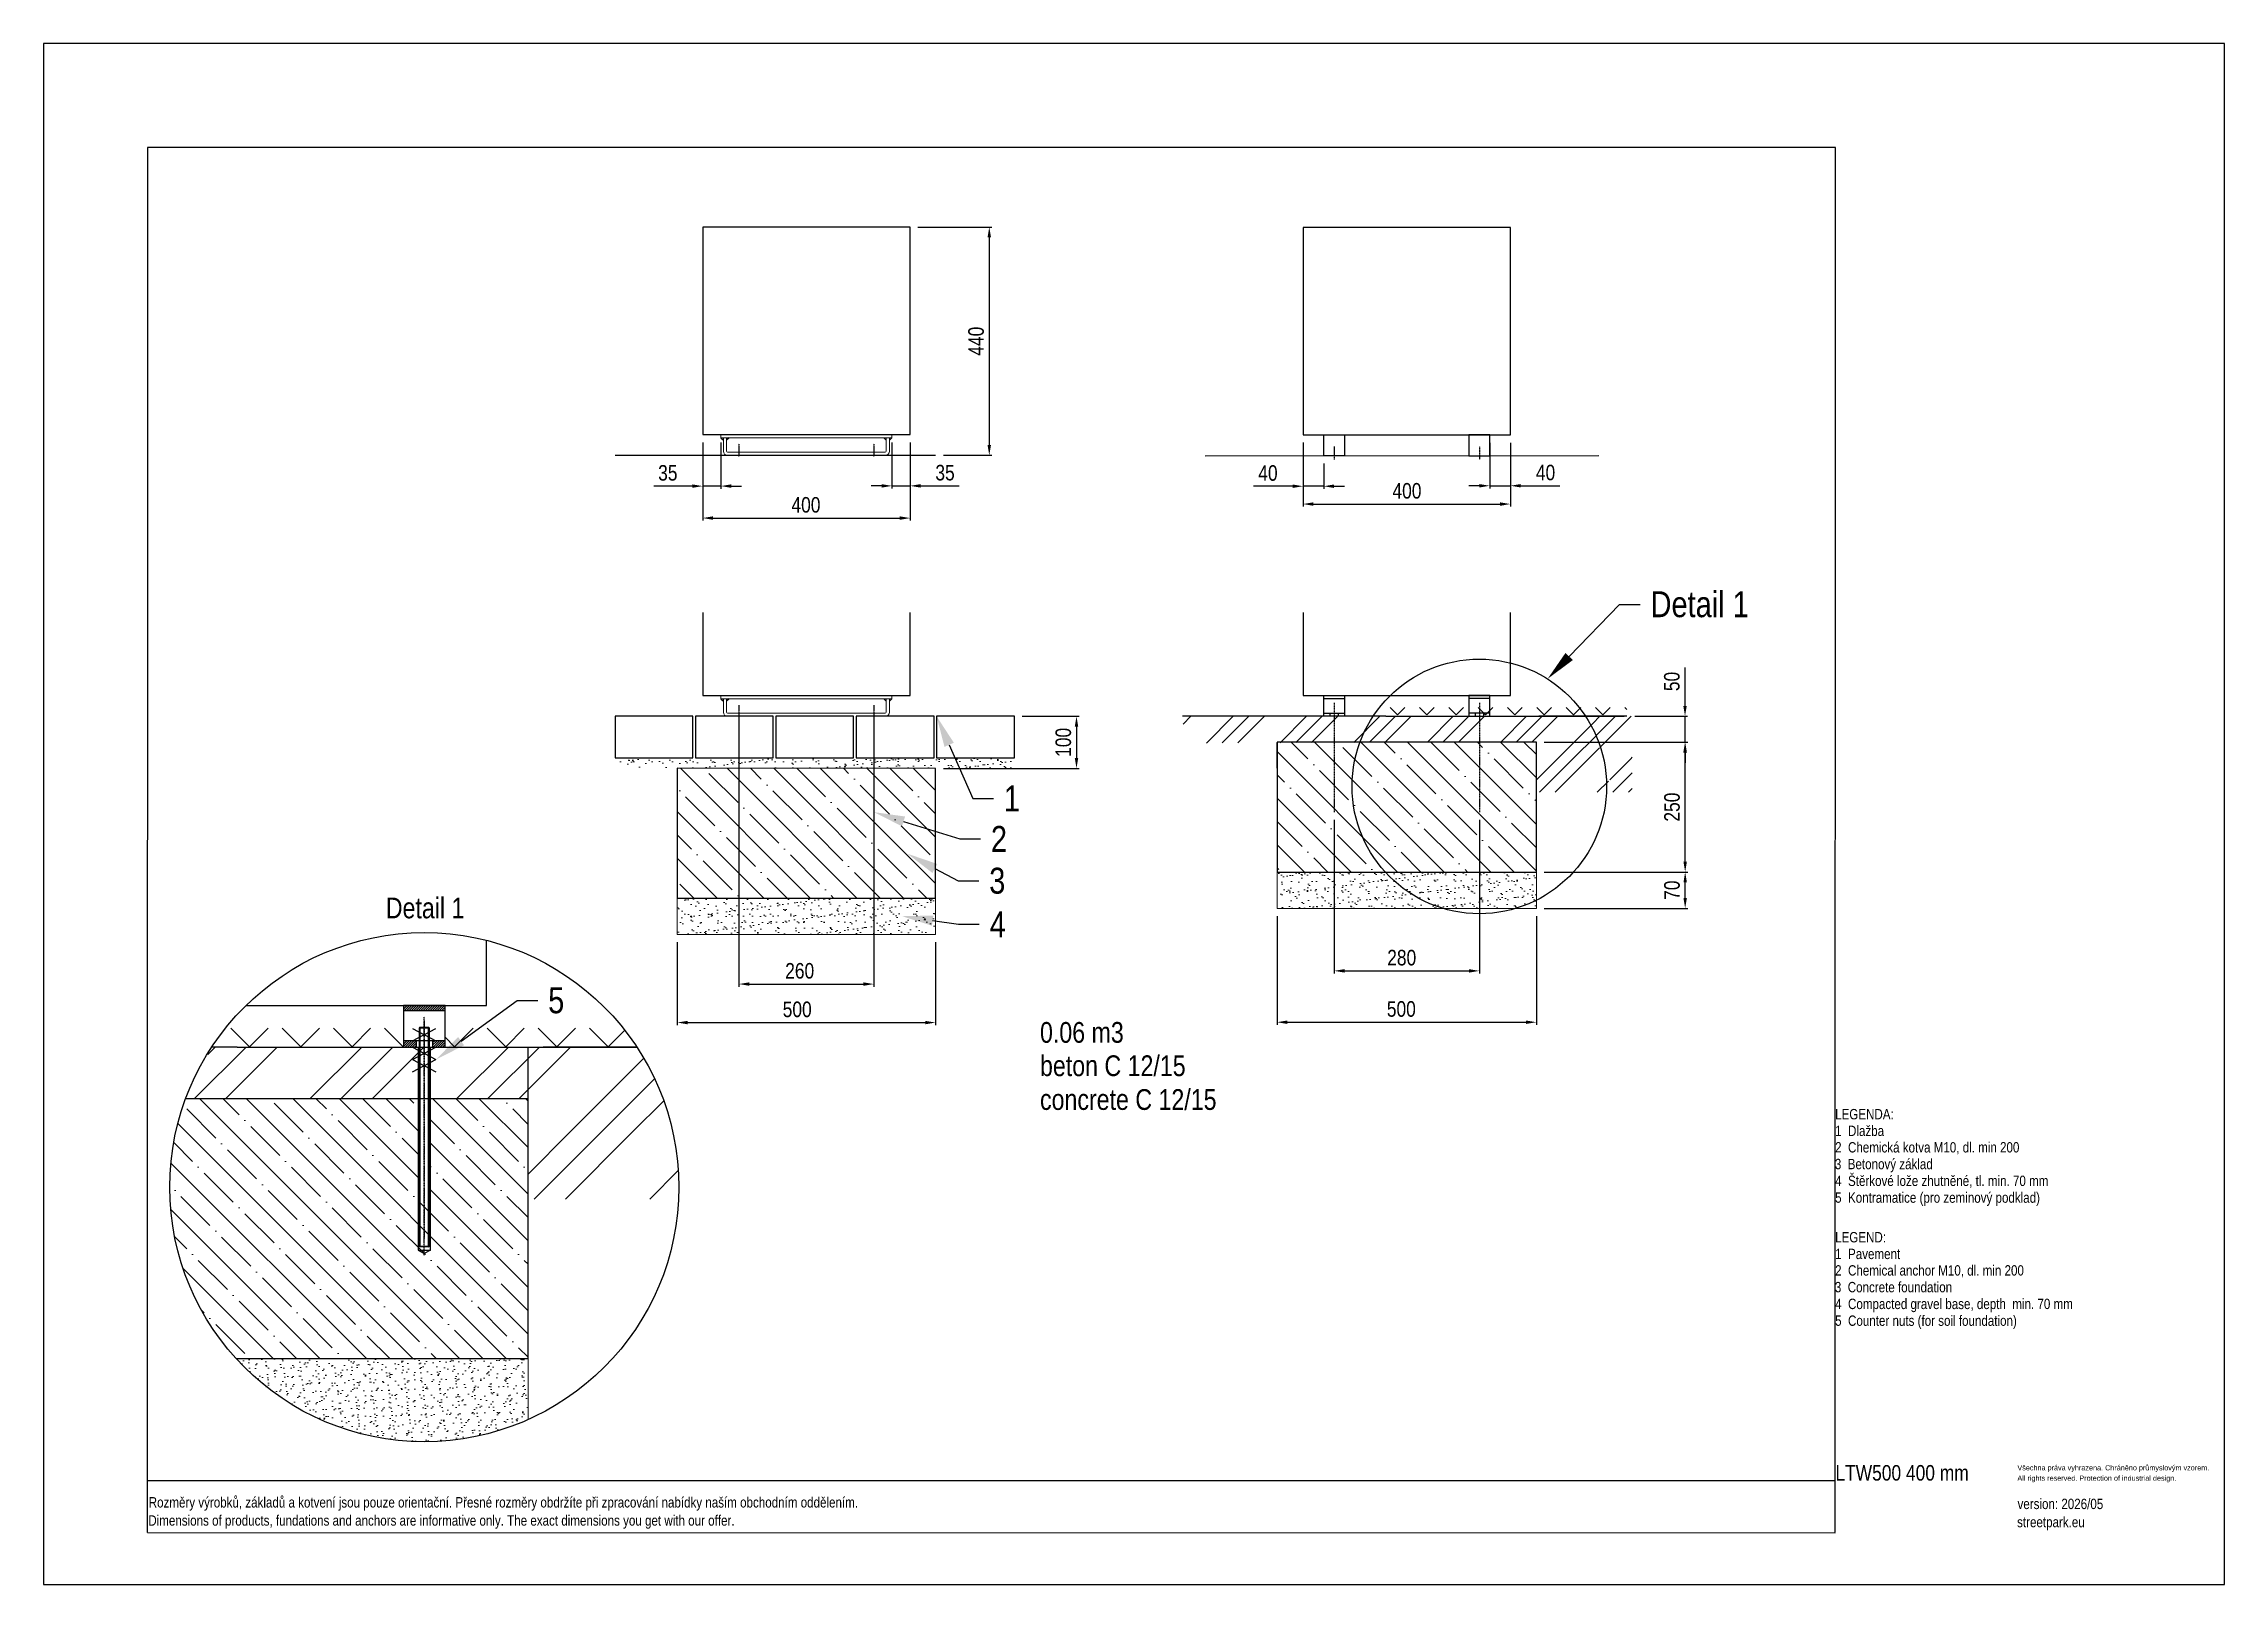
# Model space of a CAD drawing. Header units: millimetres. Extents: x 2594 to 11004, y 3085 to 9025.
import ezdxf
from ezdxf import colors
from ezdxf.entities.mleader import LeaderData, LeaderLine
from ezdxf.lldxf.tags import DXFTag
from ezdxf.math import Vec2, Vec3

# ---------------------------------------------------------------- set-up
doc = ezdxf.new("R2010")
doc.units = ezdxf.units.MM
doc.header["$LTSCALE"] = 0.1
doc.linetypes.add('DashDot', pattern=[15, 9, -3, 0, -3])
doc.layers.add('Nekreslit', color=6, linetype='Continuous', plot=False)
doc.layers.add('SRAFY', color=251, linetype='Continuous', lineweight=13)
doc.styles.add('SEACAD_Arial', font='arial.ttf', dxfattribs={"width": 0.8})
tags = doc.linetypes.add('HIDDEN2', pattern=[4.7625, 3.175, -1.5875]).pattern_tags.tags
tags[6:7] = [DXFTag(74, 4), DXFTag(75, 0), DXFTag(340, '0'), DXFTag(46, 0.0), DXFTag(50, 0.0), DXFTag(44, 0.0), DXFTag(45, 0.0)]
tags[4:5] = [DXFTag(74, 4), DXFTag(75, 0), DXFTag(340, '0'), DXFTag(46, 0.0), DXFTag(50, 0.0), DXFTag(44, 0.0), DXFTag(45, 0.0)]
doc.dimstyles.new('ISO-25', dxfattribs={"dimtxt": 1.6, "dimasz": 2, "dimexe": 0.5, "dimexo": 1.5, "dimtad": 1, "dimdec": 0, "dimtxsty": 'SEACAD_Arial', "dimcen": 2, "dimadec": 0, "dimazin": 0, "dimtfac": 1, "dimtdec": 0, "dimtmove": 0, "dimatfit": 3, "dimfxl": 1, "dimarcsym": 0})

# ---------------------------------------------------------------- blocks, each defined once
blk = doc.blocks.new('*D134')
at = {"color": 0, "lineweight": -2, "transparency": 16777216}
for p, q in [((5038.1, 5561), (5038.1, 5241.2)), ((6034.2, 5561.2), (6034.2, 5241.2)), ((5078.1, 5251.2), (5994.2, 5251.2))]:
    blk.add_line(p, q, dxfattribs=at)
at = {"color": 0, "transparency": 16777216}
for points in [[(5078.1, 5257.8), (5078.1, 5244.5), (5038.1, 5251.2)], [(5994.2, 5257.8), (5994.2, 5244.5), (6034.2, 5251.2)]]:
    blk.add_solid(points, dxfattribs=at)
at = {"layer": 'Defpoints', "color": 0, "transparency": 16777216}
for p in [(5038.1, 5591), (6034.2, 5591.2), (6034.2, 5251.2)]:
    blk.add_point(p, dxfattribs=at)
at = {"color": 0, "transparency": 16777216, "insert": (5500.6, 5301.8), "char_height": 60, "attachment_point": 5, "style": 'SEACAD_Arial'}
blk.add_mtext('500', dxfattribs=at)
blk = doc.blocks.new('*D135')
at = {"color": 0, "lineweight": -2, "transparency": 16777216}
for p, q in [((7351.3, 5661.6), (7351.3, 5242.5)), ((8351.3, 5661.6), (8351.3, 5242.5)), ((7391.3, 5252.5), (8311.3, 5252.5))]:
    blk.add_line(p, q, dxfattribs=at)
at = {"color": 0, "transparency": 16777216}
for points in [[(7391.3, 5259.2), (7391.3, 5245.9), (7351.3, 5252.5)], [(8311.3, 5259.2), (8311.3, 5245.9), (8351.3, 5252.5)]]:
    blk.add_solid(points, dxfattribs=at)
at = {"layer": 'Defpoints', "color": 0, "transparency": 16777216}
for p in [(7351.3, 5691.6), (8351.3, 5691.6), (8351.3, 5252.5)]:
    blk.add_point(p, dxfattribs=at)
at = {"color": 0, "transparency": 16777216, "insert": (7830.3, 5303.2), "char_height": 60, "attachment_point": 5, "style": 'SEACAD_Arial'}
blk.add_mtext('500', dxfattribs=at)
blk = doc.blocks.new('*D131')
at = {"color": 0, "lineweight": -2, "transparency": 16777216}
for p, q in [((5276.1, 6444.8), (5276.1, 5389.6)), ((5796.1, 6444.8), (5796.1, 5389.6)), ((5316.1, 5399.6), (5756.1, 5399.6))]:
    blk.add_line(p, q, dxfattribs=at)
at = {"color": 0, "transparency": 16777216}
for points in [[(5316.1, 5406.3), (5316.1, 5393), (5276.1, 5399.6)], [(5756.1, 5406.3), (5756.1, 5393), (5796.1, 5399.6)]]:
    blk.add_solid(points, dxfattribs=at)
at = {"layer": 'Defpoints', "color": 0, "transparency": 16777216}
for p in [(5276.1, 6474.8), (5796.1, 6474.8), (5796.1, 5399.6)]:
    blk.add_point(p, dxfattribs=at)
at = {"color": 0, "transparency": 16777216, "insert": (5510.2, 5450.3), "char_height": 60, "attachment_point": 5, "style": 'SEACAD_Arial'}
blk.add_mtext('260', dxfattribs=at)
blk = doc.blocks.new('*D132')
at = {"color": 0, "lineweight": -2, "transparency": 16777216}
for p, q in [((5136.1, 7488.1), (5136.1, 7186.2)), ((5936.1, 7488.1), (5936.1, 7186.2)), ((5176.1, 7196.2), (5896.1, 7196.2))]:
    blk.add_line(p, q, dxfattribs=at)
at = {"color": 0, "transparency": 16777216}
for points in [[(5176.1, 7202.9), (5176.1, 7189.5), (5136.1, 7196.2)], [(5896.1, 7202.9), (5896.1, 7189.5), (5936.1, 7196.2)]]:
    blk.add_solid(points, dxfattribs=at)
at = {"layer": 'Defpoints', "color": 0, "transparency": 16777216}
for p in [(5136.1, 7518.1), (5936.1, 7518.1), (5936.1, 7196.2)]:
    blk.add_point(p, dxfattribs=at)
at = {"color": 0, "transparency": 16777216, "insert": (5534.3, 7246.8), "char_height": 60, "attachment_point": 5, "style": 'SEACAD_Arial'}
blk.add_mtext('400', dxfattribs=at)
blk = doc.blocks.new('*D133')
at = {"color": 0, "lineweight": -2, "transparency": 16777216}
for p, q in [((7451.2, 7488.1), (7451.2, 7240.2)), ((8251.2, 7486.7), (8251.2, 7240.2)), ((7491.2, 7250.2), (8211.2, 7250.2))]:
    blk.add_line(p, q, dxfattribs=at)
at = {"color": 0, "transparency": 16777216}
for points in [[(7491.2, 7256.9), (7491.2, 7243.5), (7451.2, 7250.2)], [(8211.2, 7256.9), (8211.2, 7243.5), (8251.2, 7250.2)]]:
    blk.add_solid(points, dxfattribs=at)
at = {"layer": 'Defpoints', "color": 0, "transparency": 16777216}
for p in [(7451.2, 7518.1), (8251.2, 7516.7), (8251.2, 7250.2)]:
    blk.add_point(p, dxfattribs=at)
at = {"color": 0, "transparency": 16777216, "insert": (7852, 7300.8), "char_height": 60, "attachment_point": 5, "style": 'SEACAD_Arial'}
blk.add_mtext('400', dxfattribs=at)
blk = doc.blocks.new('*D136')
at = {"color": 0, "lineweight": -2, "transparency": 16777216}
for p, q in [((5966.1, 8318.1), (6251.3, 8318.1)), ((6241.3, 8278.1), (6241.3, 7478.1)), ((6064.5, 7438.1), (6251.3, 7438.1))]:
    blk.add_line(p, q, dxfattribs=at)
at = {"color": 0, "transparency": 16777216}
for points in [[(6234.6, 8278.1), (6247.9, 8278.1), (6241.3, 8318.1)], [(6234.6, 7478.1), (6247.9, 7478.1), (6241.3, 7438.1)]]:
    blk.add_solid(points, dxfattribs=at)
at = {"layer": 'Defpoints', "color": 0, "transparency": 16777216}
for p in [(5936.1, 8318.1), (6034.5, 7438.1), (6241.3, 7438.1)]:
    blk.add_point(p, dxfattribs=at)
at = {"color": 0, "transparency": 16777216, "insert": (6190.6, 7878.1), "char_height": 60, "attachment_point": 5, "rotation": 90, "style": 'SEACAD_Arial'}
blk.add_mtext('440', dxfattribs=at)
blk = doc.blocks.new('*D137')
at = {"color": 0, "lineweight": -2, "transparency": 16777216}
for p, q in [((8381.3, 5831.6), (8935, 5831.6)), ((8925, 5731.6), (8925, 5791.6)), ((8381.3, 5691.6), (8935, 5691.6))]:
    blk.add_line(p, q, dxfattribs=at)
at = {"color": 0, "transparency": 16777216}
for points in [[(8918.4, 5791.6), (8931.7, 5791.6), (8925, 5831.6)], [(8918.4, 5731.6), (8931.7, 5731.6), (8925, 5691.6)]]:
    blk.add_solid(points, dxfattribs=at)
at = {"layer": 'Defpoints', "color": 0, "transparency": 16777216}
for p in [(8351.3, 5831.6), (8925, 5831.6), (8351.3, 5691.6)]:
    blk.add_point(p, dxfattribs=at)
at = {"color": 0, "transparency": 16777216, "insert": (8874.4, 5761.6), "char_height": 60, "attachment_point": 5, "rotation": 90, "style": 'SEACAD_Arial'}
blk.add_mtext('70', dxfattribs=at)
blk = doc.blocks.new('*D138')
at = {"color": 0, "lineweight": -2, "transparency": 16777216}
for p, q in [((8381.2, 6332.2), (8935, 6332.2)), ((8925, 5871.6), (8925, 6292.2)), ((8381.3, 5831.6), (8935, 5831.6))]:
    blk.add_line(p, q, dxfattribs=at)
at = {"color": 0, "transparency": 16777216}
for points in [[(8918.4, 6292.2), (8931.7, 6292.2), (8925, 6332.2)], [(8918.4, 5871.6), (8931.7, 5871.6), (8925, 5831.6)]]:
    blk.add_solid(points, dxfattribs=at)
at = {"layer": 'Defpoints', "color": 0, "transparency": 16777216}
for p in [(8351.2, 6332.2), (8925, 6332.2), (8351.3, 5831.6)]:
    blk.add_point(p, dxfattribs=at)
at = {"color": 0, "transparency": 16777216, "insert": (8874.4, 6081.9), "char_height": 60, "attachment_point": 5, "rotation": 90, "style": 'SEACAD_Arial'}
blk.add_mtext('250', dxfattribs=at)
blk = doc.blocks.new('*D139')
at = {"color": 0, "lineweight": -2, "transparency": 16777216}
for p, q in [((6368.2, 6431.9), (6587.6, 6431.9)), ((6577.6, 6391.9), (6577.6, 6271.2)), ((6064.2, 6231.2), (6587.6, 6231.2))]:
    blk.add_line(p, q, dxfattribs=at)
at = {"color": 0, "transparency": 16777216}
for points in [[(6571, 6391.9), (6584.3, 6391.9), (6577.6, 6431.9)], [(6571, 6271.2), (6584.3, 6271.2), (6577.6, 6231.2)]]:
    blk.add_solid(points, dxfattribs=at)
at = {"layer": 'Defpoints', "color": 0, "transparency": 16777216}
for p in [(6338.2, 6431.9), (6034.2, 6231.2), (6577.6, 6231.2)]:
    blk.add_point(p, dxfattribs=at)
at = {"color": 0, "transparency": 16777216, "insert": (6527, 6331.5), "char_height": 60, "attachment_point": 5, "rotation": 90, "style": 'SEACAD_Arial'}
blk.add_mtext('100', dxfattribs=at)
blk = doc.blocks.new('*D140')
at = {"color": 0, "lineweight": -2, "transparency": 16777216}
for p, q in [((8924.4, 6471.9), (8924.4, 6620.5)), ((8730.2, 6431.9), (8934.4, 6431.9)), ((8924.4, 6332.2), (8924.4, 6431.9)), ((8381.2, 6332.2), (8934.4, 6332.2)), ((8924.4, 6292.2), (8924.4, 6252.2))]:
    blk.add_line(p, q, dxfattribs=at)
at = {"color": 0, "transparency": 16777216}
for points in [[(8917.8, 6471.9), (8931.1, 6471.9), (8924.4, 6431.9)], [(8917.8, 6292.2), (8931.1, 6292.2), (8924.4, 6332.2)]]:
    blk.add_solid(points, dxfattribs=at)
at = {"layer": 'Defpoints', "color": 0, "transparency": 16777216}
for p in [(8700.2, 6431.9), (8924.4, 6431.9), (8351.2, 6332.2)]:
    blk.add_point(p, dxfattribs=at)
at = {"color": 0, "transparency": 16777216, "insert": (8873.8, 6566.2), "char_height": 60, "attachment_point": 5, "rotation": 90, "style": 'SEACAD_Arial'}
blk.add_mtext('50', dxfattribs=at)
blk = doc.blocks.new('*D141')
at = {"color": 0, "lineweight": -2, "transparency": 16777216}
for p, q in [((5866.1, 7488.1), (5866.1, 7310.3)), ((5936.1, 7488.1), (5936.1, 7310.3)), ((5826.1, 7320.3), (5786.1, 7320.3)), ((5866.1, 7320.3), (5936.1, 7320.3)), ((5976.1, 7320.3), (6125.2, 7320.3))]:
    blk.add_line(p, q, dxfattribs=at)
at = {"color": 0, "transparency": 16777216}
for points in [[(5826.1, 7326.9), (5826.1, 7313.6), (5866.1, 7320.3)], [(5976.1, 7326.9), (5976.1, 7313.6), (5936.1, 7320.3)]]:
    blk.add_solid(points, dxfattribs=at)
at = {"layer": 'Defpoints', "color": 0, "transparency": 16777216}
for p in [(5866.1, 7518.1), (5936.1, 7518.1), (5936.1, 7320.3)]:
    blk.add_point(p, dxfattribs=at)
at = {"color": 0, "transparency": 16777216, "insert": (6070.7, 7370.9), "char_height": 60, "attachment_point": 5, "style": 'SEACAD_Arial'}
blk.add_mtext('35', dxfattribs=at)
blk = doc.blocks.new('*D142')
at = {"color": 0, "lineweight": -2, "transparency": 16777216}
for p, q in [((5136.1, 7488.1), (5136.1, 7309.4)), ((5206.1, 7488.1), (5206.1, 7309.4)), ((5096.1, 7319.4), (4947.1, 7319.4)), ((5206.1, 7319.4), (5136.1, 7319.4)), ((5246.1, 7319.4), (5286.1, 7319.4))]:
    blk.add_line(p, q, dxfattribs=at)
at = {"color": 0, "transparency": 16777216}
for points in [[(5096.1, 7326.1), (5096.1, 7312.8), (5136.1, 7319.4)], [(5246.1, 7326.1), (5246.1, 7312.8), (5206.1, 7319.4)]]:
    blk.add_solid(points, dxfattribs=at)
at = {"layer": 'Defpoints', "color": 0, "transparency": 16777216}
for p in [(5136.1, 7518.1), (5206.1, 7518.1), (5136.1, 7319.4)]:
    blk.add_point(p, dxfattribs=at)
at = {"color": 0, "transparency": 16777216, "insert": (5001.6, 7370.1), "char_height": 60, "attachment_point": 5, "style": 'SEACAD_Arial'}
blk.add_mtext('35', dxfattribs=at)
blk = doc.blocks.new('*D143')
at = {"color": 0, "lineweight": -2, "transparency": 16777216}
for p, q in [((7451.2, 7486.7), (7451.2, 7308.9)), ((7531.2, 7406.7), (7531.2, 7308.9)), ((7411.2, 7318.9), (7260.7, 7318.9)), ((7531.2, 7318.9), (7451.2, 7318.9)), ((7571.2, 7318.9), (7611.2, 7318.9))]:
    blk.add_line(p, q, dxfattribs=at)
at = {"color": 0, "transparency": 16777216}
for points in [[(7411.2, 7325.6), (7411.2, 7312.3), (7451.2, 7318.9)], [(7571.2, 7325.6), (7571.2, 7312.3), (7531.2, 7318.9)]]:
    blk.add_solid(points, dxfattribs=at)
at = {"layer": 'Defpoints', "color": 0, "transparency": 16777216}
for p in [(7451.2, 7516.7), (7531.2, 7436.7), (7451.2, 7318.9)]:
    blk.add_point(p, dxfattribs=at)
at = {"color": 0, "transparency": 16777216, "insert": (7316, 7369.6), "char_height": 60, "attachment_point": 5, "style": 'SEACAD_Arial'}
blk.add_mtext('40', dxfattribs=at)
blk = doc.blocks.new('*D144')
at = {"color": 0, "lineweight": -2, "transparency": 16777216}
for p, q in [((8171.2, 7486.7), (8171.2, 7310.7)), ((8251.2, 7486.7), (8251.2, 7310.7)), ((8131.2, 7320.7), (8091.2, 7320.7)), ((8171.2, 7320.7), (8251.2, 7320.7)), ((8291.2, 7320.7), (8441.8, 7320.7))]:
    blk.add_line(p, q, dxfattribs=at)
at = {"color": 0, "transparency": 16777216}
for points in [[(8131.2, 7327.4), (8131.2, 7314.1), (8171.2, 7320.7)], [(8291.2, 7327.4), (8291.2, 7314.1), (8251.2, 7320.7)]]:
    blk.add_solid(points, dxfattribs=at)
at = {"layer": 'Defpoints', "color": 0, "transparency": 16777216}
for p in [(8171.2, 7516.7), (8251.2, 7516.7), (8251.2, 7320.7)]:
    blk.add_point(p, dxfattribs=at)
at = {"color": 0, "transparency": 16777216, "insert": (8386.5, 7371.4), "char_height": 60, "attachment_point": 5, "style": 'SEACAD_Arial'}
blk.add_mtext('40', dxfattribs=at)
blk = doc.blocks.new('*D145')
at = {"color": 0, "lineweight": -2, "transparency": 16777216}
for p, q in [((7571.2, 6032.6), (7571.2, 5440.5)), ((8131.2, 6032.6), (8131.2, 5440.5)), ((7611.2, 5450.5), (8091.2, 5450.5))]:
    blk.add_line(p, q, dxfattribs=at)
at = {"color": 0, "transparency": 16777216}
for points in [[(7611.2, 5457.1), (7611.2, 5443.8), (7571.2, 5450.5)], [(8091.2, 5457.1), (8091.2, 5443.8), (8131.2, 5450.5)]]:
    blk.add_solid(points, dxfattribs=at)
at = {"layer": 'Defpoints', "color": 0, "transparency": 16777216}
for p in [(7571.2, 6062.6), (8131.2, 6062.6), (8131.2, 5450.5)]:
    blk.add_point(p, dxfattribs=at)
at = {"color": 0, "transparency": 16777216, "insert": (7831.9, 5501.1), "char_height": 60, "attachment_point": 5, "style": 'SEACAD_Arial'}
blk.add_mtext('280', dxfattribs=at)

msp = doc.modelspace()

# ---------------------------------------------------------------- hatches: boundary and pattern name
at = {"layer": 'SRAFY'}
h = msp.add_hatch(dxfattribs=at)
h.set_pattern_fill('TERACO', color=256, scale=40)
h.set_pattern_definition([(45, (-3158.92, -4197.46), (-56.56854, 56.56854), [40, -40]), (135, (-3045.784, -4197.46), (-56.56854, -56.56854), [40, -40])])
h.paths.add_polyline_path([(7771.2, 6431.9), (7771.2, 6477.9), (8700.3, 6477.9), (8700.3, 6431.9)])
h = msp.add_hatch(dxfattribs=at)
h.set_pattern_fill('GOST_GROUND', color=256, scale=20)
h.set_pattern_definition([(45, (-1750.5, -7591.8), (282.8427, -2e-14), [400]), (45, (-1690.5, -7591.8), (282.8427, -2e-14), [400]), (45, (-1630.5, -7591.8), (282.8427, -2e-14), [400])])
edge = h.paths.add_edge_path()
edge.add_line((8561, 6431.9), (8151.2, 6431.9))
edge.add_line((8151.2, 6431.9), (8151.2, 6332.2))
edge.add_line((8151.2, 6332.2), (8351.2, 6332.2))
edge.add_line((8351.2, 6332.2), (8351.2, 6138.9))
edge.add_line((8351.2, 6138.9), (8641.5, 6138.9))
edge.add_arc((8151.2, 6161.7), 490.8, 357.33199, 360)
edge.add_arc((8151.2, 6161.7), 490.8, 360, 393.39451)
h.paths.add_polyline_path([(8151.2, 6431.9), (6988.9, 6431.9), (6988.9, 6328.4), (7790.2, 6332.2), (8151.2, 6332.2)])
edge = h.paths.add_edge_path()
edge.add_line((8721, 6431.9), (8561, 6431.9))
edge.add_arc((8151.2, 6161.7), 490.8, 0, 33.39451, ccw=False)
edge.add_arc((8151.2, 6161.7), 490.8, -2.66801, 0, ccw=False)
edge.add_line((8641.5, 6138.9), (8721, 6139))
edge.add_line((8721, 6139), (8721, 6431.9))
h = msp.add_hatch(dxfattribs=at)
h.set_pattern_fill('ANSI35', color=256, scale=20, angle=90)
h.set_pattern_definition([(135, (-5910.65, -4688.67), (-89.8026, -89.8026), []), (135, (-5910.65, -4598.86), (-89.8026, -89.8026), [158.75, -31.75, 0, -31.75])])
h.paths.add_polyline_path([(7351.3, 6332.2), (7351.3, 5831.6), (8351.3, 5831.6), (8351.2, 6332.2)])
h = msp.add_hatch(dxfattribs=at)
h.set_pattern_fill('AR-SAND', color=256)
h.set_pattern_definition([(37.5, (-7652.672, -4197.46), (-1.60003, 48.94132), [0, -38.608, 0, -43.18, 0, -41.275]), (7.5, (-7652.67, -4197.46), (44.95233, 71.6825), [0, -20.828, 0, -34.798, 0, -13.335]), (327.5, (-7683.914, -4197.46), (79.09924, 0.14372), [0, -12.7, 0, -45.72, 0, -59.69]), (317.5, (-7683.914, -4197.46), (76.35565, 22.29293), [0, -6.35, 0, -29.972, 0, -34.29])])
h.paths.add_polyline_path([(4798.2, 6271.9), (4798.2, 6231.9), (5479.3, 6231.9), (5719.2, 6231.5), (5719.2, 6271.9)])
h.paths.add_polyline_path([(6338.2, 6231.2), (6338.2, 6271.9), (5719.2, 6271.9), (5719.2, 6231.5), (5979.2, 6231.2)])
h = msp.add_hatch(dxfattribs=at)
h.set_pattern_fill('ANSI35', color=256, scale=20, angle=90)
h.set_pattern_definition([(135, (-5840.74, -4789.01), (-89.8026, -89.8026), []), (135, (-5840.74, -4699.2), (-89.8026, -89.8026), [158.75, -31.75, 0, -31.75])])
h.paths.add_polyline_path([(6034.2, 6231.2), (5088.1, 6231.8), (5088.1, 5731.2), (6034.2, 5731.2)])
edge = h.paths.add_edge_path()
edge.add_line((5088.1, 6231.8), (5038.1, 6231.8))
edge.add_line((5038.1, 6231.8), (5038.1, 5731.2))
edge.add_line((5038.1, 5731.2), (5034.1, 5731.2))
edge.add_arc((5034.1, 5731.2), 0.02, 270.00009, 540)
edge.add_arc((5034.1, 5731.2), 0.02, 180, 270.00009)
edge.add_line((5034.1, 5731.2), (5088.1, 5731.2))
edge.add_line((5088.1, 5731.2), (5088.1, 6231.8))
h = msp.add_hatch(dxfattribs=at)
h.set_pattern_fill('AR-SAND', color=256)
h.set_pattern_definition([(37.5, (-1770.497, -7491.438), (-1.60003, 48.94132), [0, -38.608, 0, -43.18, 0, -41.275]), (7.5, (-1770.497, -7491.44), (44.95233, 71.6825), [0, -20.828, 0, -34.798, 0, -13.335]), (327.5, (-1801.74, -7491.438), (79.09924, 0.14372), [0, -12.7, 0, -45.72, 0, -59.69]), (317.5, (-1801.74, -7491.44), (76.35565, 22.29293), [0, -6.35, 0, -29.972, 0, -34.29])])
h.paths.add_polyline_path([(8351.3, 5823.5, -0.246182), (7895.7, 5831.6), (7351.3, 5831.6), (7351.3, 5691.6), (8351.3, 5691.6)])
h.paths.add_polyline_path([(8351.3, 5823.5), (8351.3, 5831.1), (8351.3, 5831.6), (7895.7, 5831.6, 0.246182)])
h = msp.add_hatch(dxfattribs=at)
h.set_pattern_fill('AR-SAND', color=256)
h.set_pattern_definition([(37.5, (-5840.742, -4789.008), (-1.60003, 48.94132), [0, -38.608, 0, -43.18, 0, -41.275]), (7.5, (-5840.74, -4789.01), (44.95233, 71.6825), [0, -20.828, 0, -34.798, 0, -13.335]), (327.5, (-5871.984, -4789.008), (79.09924, 0.14372), [0, -12.7, 0, -45.72, 0, -59.69]), (317.5, (-5871.984, -4789.01), (76.35565, 22.29293), [0, -6.35, 0, -29.972, 0, -34.29])])
h.paths.add_polyline_path([(6034.2, 5591.2), (6034.2, 5731.2), (5038.1, 5731.2), (5038.1, 5591.2)])
h = msp.add_hatch(dxfattribs=at)
h.set_pattern_fill('ANSI31', color=256, scale=2)
h.set_pattern_definition([(45, (3190.926, -9066.766), (-4.490128, 4.490128), [])])
h.paths.add_polyline_path([(4030.5, 5180.9), (3982.5, 5180.9), (3982.5, 5156.9), (4030.5, 5156.9)])
h.paths.add_polyline_path([(4142.5, 5180.9), (4094.5, 5180.9), (4094.5, 5156.9), (4142.5, 5156.9)])
h.paths.add_polyline_path([(4142.5, 5316.9), (3982.5, 5316.9), (3982.5, 5297.4), (4142.5, 5297.4)])
h = msp.add_hatch(dxfattribs=at)
h.set_pattern_fill('ANGLE', color=256, scale=20, angle=45)
h.set_pattern_definition([(45, (3190.93, -9066.77), (-98.7828, 98.7828), [101.6, -38.1]), (135, (3190.93, -9066.77), (-98.7828, -98.7828), [101.6, -38.1])])
h.paths.add_polyline_path([(3982.5, 5236.9), (3301.8, 5236.9, 0.025297), (3243, 5156.9), (3340.5, 5156.9), (3982.5, 5156.9)])
edge = h.paths.add_edge_path()
edge.add_arc((4062.5, 4616.7), 981.5, 33.39682, 40.10924)
edge.add_line((4813.2, 5249), (4142.5, 5249))
edge.add_line((4142.5, 5249), (4142.5, 5156.9))
edge.add_line((4142.5, 5156.9), (4881.9, 5156.9))
h = msp.add_hatch(dxfattribs=at)
h.set_pattern_fill('GOST_GROUND', color=256, scale=40)
h.set_pattern_definition([(45, (-15740.97, -22890.43), (565.6854, -4e-14), [800]), (45, (-15620.97, -22890.43), (565.6854, -4e-14), [800]), (45, (-15500.97, -22890.43), (565.6854, -4e-14), [800])])
edge = h.paths.add_edge_path()
edge.add_line((4882, 5156.9), (4062.5, 5156.9))
edge.add_line((4062.5, 5156.9), (4062.5, 4957))
edge.add_line((4062.5, 4957), (4462.5, 4956.7))
edge.add_line((4462.5, 4956.7), (4462.5, 4570.9))
edge.add_line((4462.5, 4570.9), (5042.9, 4571))
edge.add_arc((4062.5, 4616.7), 981.5, 357.33199, 360)
edge.add_arc((4062.5, 4616.7), 981.5, 360, 393.39451)
h.paths.add_polyline_path([(4062.5, 5156.9), (3241.2, 5156.9), (3141.8, 4956.9), (3340.5, 4957.1), (4062.5, 4956.6)])
h = msp.add_hatch(dxfattribs=at)
h.set_pattern_fill('ANSI35', color=256, scale=20, angle=90)
h.set_pattern_definition([(135, (3190.93, -8866.8), (-89.8026, -89.8026), []), (135, (3190.93, -8777), (-89.8026, -89.8026), [158.75, -31.75, 0, -31.75])])
edge = h.paths.add_edge_path()
edge.add_line((4038.5, 4956.9), (3141.8, 4956.9))
edge.add_arc((4062.5, 4616.7), 981.5, 159.72074, 168.24492)
edge.add_arc((4062.5, 4616.7), 981.5, 168.24492, 222.34628)
edge.add_line((3337.1, 3955.5), (4462.6, 3955.5))
edge.add_line((4462.6, 3955.5), (4462.5, 4956.9))
edge.add_line((4462.5, 4956.9), (4086.5, 4956.9))
edge.add_line((4086.5, 4956.9), (4086.5, 4574.3))
edge.add_line((4086.5, 4574.3), (4062.5, 4560.4))
edge.add_line((4062.5, 4560.4), (4038.5, 4574.3))
edge.add_line((4038.5, 4574.3), (4038.5, 4956.9))
h = msp.add_hatch(dxfattribs=at)
h.set_pattern_fill('AR-SAND', color=256, angle=90)
h.set_pattern_definition([(127.5, (3190.926, -9066.766), (-48.94132, -1.60003), [0, -38.608, 0, -43.18, 0, -41.275]), (97.5, (3190.926, -9066.766), (-71.6825, 44.95233), [0, -20.828, 0, -34.798, 0, -13.335]), (57.5, (3190.926, -9098.008), (-0.14372, 79.09924), [0, -12.7, 0, -45.72, 0, -59.69]), (47.5, (3190.926, -9098.01), (-22.29293, 76.35565), [0, -6.35, 0, -29.972, 0, -34.29])])
edge = h.paths.add_edge_path()
edge.add_line((4462.6, 3720.4), (4462.6, 3955.5))
edge.add_line((4462.6, 3955.5), (3337.1, 3955.5))
edge.add_arc((4062.5, 4616.7), 981.5, 222.34628, 294.05949)

# ---------------------------------------------------------------- linework, layer by layer
for p, q in [((5206.1, 7506.1), (5216.1, 7496.1)), ((5238.1, 7506.1), (5228.1, 7496.1)), ((5834.1, 7506.1), (5844.1, 7496.1)), ((5866.1, 7506.1), (5856.1, 7496.1)), ((5136.1, 6831.9), (5136.1, 6511.9)), ((5936.1, 6511.9), (5936.1, 6831.9)), ((5136.1, 6511.9), (5936.1, 6511.9)), ((5206.1, 6499.9), (5216.1, 6489.9)), ((5238.1, 6499.9), (5228.1, 6489.9)), ((5834.1, 6499.9), (5844.1, 6489.9)), ((5866.1, 6499.9), (5856.1, 6489.9)), ((7470.2, 6431.9), (6986.1, 6431.9)), ((7770.2, 6431.9), (8689.1, 6431.9)), ((7351.3, 6231.9), (7351.3, 6331.5)), ((4798.2, 6271.9), (5082.1, 6271.9)), ((4017.5, 5228.9), (4107.5, 5180.9)), ((4017.5, 5180.9), (4107.5, 5228.9)), ((4045.7, 5232.9), (4079.3, 5232.9)), ((4045.7, 5232.9), (4045.7, 4386.3)), ((4079.3, 4386.3), (4079.3, 5232.9)), ((3340.5, 5156.9), (4882, 5156.9)), ((4017.5, 5156.9), (4107.5, 5108.9)), ((4017.5, 5108.9), (4107.5, 5156.9)), ((4462.5, 4956.9), (4462.5, 5156.9)), ((4017.5, 5108.9), (4107.5, 5060.9)), ((4017.5, 5060.9), (4107.5, 5108.9))]:
    msp.add_line(p, q)
at = {"lineweight": 15}
for p, q in [((5216.1, 7506.1), (5816.1, 7506.1)), ((5216.1, 7454.1), (5216.1, 7506.1)), ((5228.1, 7454.1), (5228.1, 7506.1)), ((5844.1, 7506.1), (5844.1, 7454.1)), ((5856.1, 7506.1), (5856.1, 7454.1)), ((5840.1, 7450.1), (5232.1, 7450.1)), ((5840.1, 7438.1), (5232.1, 7438.1)), ((5216.1, 6447.9), (5216.1, 6499.9)), ((5228.1, 6447.9), (5228.1, 6499.9)), ((5844.1, 6499.9), (5844.1, 6447.9)), ((5856.1, 6499.9), (5856.1, 6447.9)), ((5840.1, 6443.9), (5232.1, 6443.9))]:
    msp.add_line(p, q, dxfattribs=at)
at = {"color": 7, "linetype": 'Continuous'}
for p, q in [((4798.2, 7438.1), (6034.5, 7438.1)), ((7074.4, 7436.6), (8591.6, 7436.9)), ((5136.1, 6831.9), (5136.1, 6543.9)), ((5098.2, 6431.9), (4798.2, 6431.9)), ((4798.2, 6431.9), (4798.2, 6271.9)), ((5098.2, 6271.9), (5098.2, 6431.9)), ((5408.2, 6431.9), (5108.2, 6431.9)), ((5108.2, 6431.9), (5108.2, 6271.9)), ((5408.2, 6271.9), (5408.2, 6431.9)), ((5718.2, 6431.9), (5418.2, 6431.9)), ((5418.2, 6431.9), (5418.2, 6271.9)), ((5718.2, 6271.9), (5718.2, 6431.9)), ((6028.2, 6431.9), (5728.2, 6431.9)), ((5728.2, 6431.9), (5728.2, 6271.9)), ((6028.2, 6271.9), (6028.2, 6431.9)), ((6338.2, 6431.9), (6038.2, 6431.9)), ((6038.2, 6431.9), (6038.2, 6271.9)), ((6338.2, 6271.9), (6338.2, 6431.9)), ((7770.2, 6431.9), (7470.2, 6431.9)), ((8660.3, 6431.9), (8360.3, 6431.9)), ((8700.2, 6431.9), (8400.2, 6431.9)), ((4798.2, 6271.9), (5098.2, 6271.9)), ((5108.2, 6271.9), (5408.2, 6271.9)), ((5418.2, 6271.9), (5718.2, 6271.9)), ((5728.2, 6271.9), (6028.2, 6271.9)), ((6038.2, 6271.9), (6338.2, 6271.9)), ((4042.5, 5229.7), (4042.5, 4389.5)), ((4082.5, 4389.5), (4082.5, 5229.7)), ((3340.5, 5156.9), (3243, 5156.9)), ((4882, 5156.9), (4520.6, 5156.9)), ((4882, 5156.9), (4600.5, 5156.9))]:
    msp.add_line(p, q, dxfattribs=at)
at = {"color": 0, "linetype": 'DashDot', "ltscale": 0.1}
for p, q in [((5276.1, 7482.1), (5276.1, 7432.1)), ((5796.1, 7482.1), (5796.1, 7432.1)), ((7571.6, 7472.1), (7571.6, 7421.9)), ((8131.2, 7472.2), (8131.2, 7422))]:
    msp.add_line(p, q, dxfattribs=at)
at = {"linetype": 'HIDDEN2', "ltscale": 0.5}
for p, q in [((7611.2, 6499.9), (7531.2, 6499.9)), ((8091.2, 6502.1), (8171.2, 6502.1)), ((7531.2, 6443.9), (7611.2, 6443.9)), ((7555.2, 6443.9), (7555.2, 6431.9)), ((7587.2, 6443.9), (7587.2, 6431.9)), ((8171.2, 6443.9), (8091.2, 6443.9)), ((8115.2, 6443.9), (8115.2, 6431.9)), ((8147.2, 6443.9), (8147.2, 6431.9))]:
    msp.add_line(p, q, dxfattribs=at)
at = {"linetype": 'DashDot', "lineweight": 30}
for p, q in [((7571.2, 6483.9), (7571.2, 6062.6)), ((8131.2, 6483.9), (8131.2, 6062.6)), ((5276.1, 6474.8), (5276.1, 6062.5)), ((5796.1, 6474.8), (5796.1, 6062.5)), ((4062.5, 5261), (4062.5, 4418.3))]:
    msp.add_line(p, q, dxfattribs=at)
at = {"ltscale": 0.5}
for p, q in [((8091.2, 6511.9), (8091.2, 6431.9)), ((8171.2, 6431.9), (8171.2, 6511.9)), ((3982.5, 5316.9), (3982.5, 5156.9)), ((4142.5, 5156.9), (4142.5, 5316.9)), ((3982.5, 5297.4), (4142.5, 5297.4)), ((4142.5, 5180.9), (3982.5, 5180.9)), ((4030.5, 5180.9), (4030.5, 5156.9)), ((4094.5, 5180.9), (4094.5, 5156.9))]:
    msp.add_line(p, q, dxfattribs=at)
at = {"color": 7, "linetype": 'HIDDEN2'}
for p, q in [((4045.7, 5232.9), (4042.5, 5229.7)), ((4082.5, 5229.7), (4042.5, 5229.7)), ((4082.5, 5229.7), (4079.3, 5232.9)), ((4038.5, 5156.9), (4038.5, 4756.3)), ((4086.5, 4756.3), (4086.5, 5156.9)), ((4038.5, 4756.3), (4038.5, 4374.3)), ((4086.5, 4374.3), (4086.5, 4756.3)), ((4038.5, 4374.3), (4086.5, 4374.3)), ((4042.5, 4389.5), (4082.5, 4389.5)), ((4042.5, 4389.5), (4045.7, 4386.3)), ((4062.5, 4386.3), (4045.7, 4386.3)), ((4079.3, 4386.3), (4062.5, 4386.3)), ((4079.3, 4386.3), (4082.5, 4389.5))]:
    msp.add_line(p, q, dxfattribs=at)
at = {"color": 7, "linetype": 'DashDot', "lineweight": 30}
msp.add_line((4062.5, 4352.8), (4062.5, 5272.8), dxfattribs=at)
at = {"linetype": 'HIDDEN2'}
for p in [(4038.5, 4374.3), (4086.5, 4374.3)]:
    msp.add_line(p, (4062.5, 4360.4), dxfattribs=at)
for points in [[(5136.1, 7518.1), (5936.1, 7518.1), (5936.1, 8318.1), (5136.1, 8318.1)], [(7451.2, 7516.7), (8251.2, 7516.7), (8251.2, 8316.7), (7451.2, 8316.7)], [(7351.3, 5831.6), (8351.3, 5831.6), (8351.2, 6332.2), (7351.3, 6332.2)], [(5038.1, 5731.2), (6034.2, 5731.2), (6034.2, 6231.2), (5038.1, 6231.8)]]:
    msp.add_lwpolyline(points, close=True)
at = {"lineweight": 15}
for points in [[(5206.1, 7518.1), (5866.1, 7518.1), (5866.1, 7506.1), (5206.1, 7506.1)], [(5206.1, 6511.9), (5866.1, 6511.9), (5866.1, 6499.9), (5206.1, 6499.9)]]:
    msp.add_lwpolyline(points, close=True, dxfattribs=at)
at = {"ltscale": 0.5}
for points in [[(7531.2, 7516.7), (7611.2, 7516.7), (7611.2, 7436.7), (7531.2, 7436.7)], [(7531.2, 7516.7), (7611.2, 7516.7), (7611.2, 7436.7), (7531.2, 7436.7)], [(8171.2, 7516.7), (8091.2, 7516.7), (8091.2, 7436.7), (8171.2, 7436.7)], [(8171.2, 7516.7), (8091.2, 7516.7), (8091.2, 7436.7), (8171.2, 7436.7)], [(7531.2, 6511.9), (7611.2, 6511.9), (7611.2, 6431.9), (7531.2, 6431.9)], [(7531.2, 6511.9), (7611.2, 6511.9), (7611.2, 6431.9), (7531.2, 6431.9)], [(8171.2, 6511.9), (8091.2, 6511.9), (8091.2, 6431.9), (8171.2, 6431.9)], [(4142.5, 5316.9), (3982.5, 5316.9), (3982.5, 5156.9), (4142.5, 5156.9)]]:
    msp.add_lwpolyline(points, close=True, dxfattribs=at)
for points in [[(7451.2, 6831.9), (7451.2, 6511.9), (8251.2, 6511.9), (8251.2, 6831.9)], [(3374.7, 5316.9), (4302.5, 5316.9), (4302.5, 5568.4)], [(3337.1, 3955.5), (4462.6, 3955.5), (4462.5, 4956.9), (3141.8, 4956.9)]]:
    msp.add_lwpolyline(points)
for centre, radius in [((8131.2, 6161.7), 490.8), ((4062.5, 4616.7), 981.5)]:
    msp.add_circle(centre, radius)
at = {"color": 7, "linetype": 'Continuous'}
for centre in [(5266.1, 6431.9), (6298.3, 6431.8)]:
    msp.add_circle(centre, 0.02, dxfattribs=at)
at = {"lineweight": 15}
for centre, radius, start, end in [((5232.1, 7454.1), 16, 180, 270), ((5232.1, 7454.1), 4, 180, 270), ((5840.1, 7454.1), 16, 270, 0), ((5840.1, 7454.1), 4, 270, 0), ((5232.1, 6447.9), 16, 180, 270), ((5232.1, 6447.9), 4, 180, 270), ((5840.1, 6447.9), 16, 270, 0), ((5840.1, 6447.9), 4, 270, 0)]:
    msp.add_arc(centre, radius, start, end, dxfattribs=at)
at = {"layer": 'Nekreslit'}
for p, q in [((2994.4, 8625.3), (2994, 3285.3)), ((9504.4, 8625.3), (2994.4, 8625.3)), ((9503.9, 3284.8), (9504.4, 8625.3)), ((2994.4, 3485.3), (9503.9, 3485.3)), ((2994.4, 3285.3), (9503.9, 3284.6))]:
    msp.add_line(p, q, dxfattribs=at)
msp.add_lwpolyline([(2594.4, 3085.3), (11004.4, 3085.3), (11004.4, 9025.3), (2594.4, 9025.3)], close=True, dxfattribs=at)
at = {"layer": 'SRAFY'}
for p, q in [((7351.3, 5831.6), (7351.3, 5691.6)), ((8351.3, 5831.1), (8351.3, 5691.6)), ((5038.1, 5731.2), (5038.1, 5591.2)), ((6034.2, 5731.2), (6034.2, 5591.2)), ((7351.3, 5691.6), (8351.3, 5691.6)), ((5038.1, 5591), (6034.2, 5591)), ((4462.6, 3955.7), (4462.6, 3720.4))]:
    msp.add_line(p, q, dxfattribs=at)

# ---------------------------------------------------------------- texts
at = {"style": 'SEACAD_Arial', "width": 0.8}
for s, height, p in [('0.06 m3', 80, (6436.9, 5173.3)), ('beton C 12/15', 80, (6436.9, 5044.8)), ('concrete C 12/15', 80, (6436.9, 4914.5)), ('LEGENDA:', 40, (9503.3, 4878.1)), ('1  Dlažba', 40, (9503.3, 4813.8)), ('3  Betonový základ', 40, (9502.2, 4685.8)), ('2  Chemická kotva M10, dl. min 200', 40, (9503.3, 4750.3)), ('4  Štěrkové lože zhutněné, tl. min. 70 mm', 40, (9503.3, 4621.1)), ('5  Kontramatice (pro zeminový podklad)', 40, (9503.3, 4556.5)), ('1  Pavement', 40, (9503.3, 4339.4)), ('LEGEND:', 40, (9503.3, 4403.7)), ('2  Chemical anchor M10, dl. min 200', 40, (9503.3, 4275.8)), ('3  Concrete foundation', 40, (9502.2, 4211.3)), ('4  Compacted gravel base, depth  min. 70 mm', 40, (9503.3, 4146.6)), ('5  Counter nuts (for soil foundation)', 40, (9503.3, 4082)), ('LTW500 400 mm ', 60, (9504.4, 3485.3)), ('Všechna práva vyhrazena. Chráněno průmyslovým vzorem.', 20, (10206.2, 3524.8)), ('All rights reserved. Protection of industrial design.', 20, (10206.2, 3484.8)), ('Rozměry výrobků, základů a kotvení jsou pouze orientační. Přesné rozměry obdržíte při zpracování nabídky naším obchodním oddělením.', 39.9982, (2999.8, 3381.6)), ('version: 2026/05', 40, (10206.7, 3375.5)), ('Dimensions of products, fundations and anchors are informative only. The exact dimensions you get with our offer.', 39.9982, (2998.2, 3311.7)), ('streetpark.eu', 40, (10205.1, 3305.6))]:
    msp.add_text(s, height=height, dxfattribs=at).set_placement(p)
at = {"insert": (3914.1, 5733.1), "char_height": 80, "attachment_point": 1, "style": 'SEACAD_Arial'}
msp.add_mtext_dynamic_manual_height_columns('Detail 1', width=452.242, gutter_width=400, heights=[0], dxfattribs=at)

# ---------------------------------------------------------------- dimensions: what is measured, and where the dimension line sits
for base, p1, p2, picture, middle in [((6241.3, 7438.1), (5936.1, 8318.1), (6034.5, 7438.1), '*D136', (6190.6, 7878.1)), ((8924.4, 6431.9), (8351.2, 6332.2), (8700.2, 6431.9), '*D140', (8873.8, 6566.2)), ((6577.6, 6231.2), (6338.2, 6431.9), (6034.2, 6231.2), '*D139', (6527, 6331.5)), ((8925, 6332.2), (8351.3, 5831.6), (8351.2, 6332.2), '*D138', (8874.4, 6081.9)), ((8925, 5831.6), (8351.3, 5691.6), (8351.3, 5831.6), '*D137', (8874.4, 5761.6))]:
    dim = msp.add_linear_dim(base=base, p1=p1, p2=p2, angle=90, dimstyle='ISO-25', override={"dimscale": 0, "dimtxt": 3, "dimgap": 1, "dimlfac": 0.5})
    dim.commit()
    dim.dimension.update_dxf_attribs({"geometry": picture, "text_midpoint": middle})
for base, p1, p2, picture, middle in [((5136.1, 7319.4), (5206.1, 7518.1), (5136.1, 7518.1), '*D142', (5001.6, 7319.4)), ((5936.1, 7196.2), (5136.1, 7518.1), (5936.1, 7518.1), '*D132', (5534.3, 7196.2)), ((5936.1, 7320.3), (5866.1, 7518.1), (5936.1, 7518.1), '*D141', (6070.7, 7320.3)), ((7451.2, 7318.9), (7531.2, 7436.7), (7451.2, 7516.7), '*D143', (7316, 7318.9)), ((8251.2, 7250.2), (7451.2, 7518.1), (8251.2, 7516.7), '*D133', (7852, 7250.2)), ((5796.1, 5399.6), (5276.1, 6474.8), (5796.1, 6474.8), '*D131', (5510.2, 5399.6)), ((8131.2, 5450.5), (7571.2, 6062.6), (8131.2, 6062.6), '*D145', (7831.9, 5450.5)), ((8351.3, 5252.5), (7351.3, 5691.6), (8351.3, 5691.6), '*D135', (7830.3, 5252.5))]:
    dim = msp.add_linear_dim(base=base, p1=p1, p2=p2, dimstyle='ISO-25', override={"dimscale": 0, "dimtxt": 3, "dimgap": 1, "dimlfac": 0.5})
    dim.commit()
    dim.dimension.update_dxf_attribs({"geometry": picture, "text_midpoint": middle, "dimtype": 160})
dim = msp.add_linear_dim(base=(8251.2, 7320.7), p1=(8171.2, 7516.7), p2=(8251.2, 7516.7), dimstyle='ISO-25', override={"dimscale": 0, "dimtxt": 3, "dimgap": 1, "dimlfac": 0.5})
dim.commit()
dim.dimension.update_dxf_attribs({"geometry": '*D144', "text_midpoint": (8386.5, 7371.4)})
dim = msp.add_linear_dim(base=(6034.2, 5251.2), p1=(5038.1, 5591), p2=(6034.2, 5591.2), text='500', dimstyle='ISO-25', override={"dimscale": 0, "dimtxt": 3, "dimgap": 1, "dimlfac": 0.5})
dim.commit()
dim.dimension.update_dxf_attribs({"geometry": '*D134', "text_midpoint": (5500.6, 5251.2), "dimtype": 160})

# ---------------------------------------------------------------- leaders
ml = msp.add_multileader_mtext('Standard')
ml.set_content('Detail 1', color=256, style='SEACAD_Arial')
ml.set_leader_properties(lineweight=-3)
ml.build(insert=Vec2(0, 0))
ml.multileader.update_dxf_attribs({"dogleg_length": 2, "arrow_head_size": 120, "scale": 20})
ctx = ml.context
ctx.base_point, ctx.scale, ctx.char_height, ctx.arrow_head_size, ctx.landing_gap_size, ctx.plane_origin = Vec3(8751.5, 6863.3), 20, 100, 120, 40, Vec3(11565.9, 6565.2)
notes = []
notes.append((ctx, [(0, (1, 1, 0), (8671.5, 6863.3), (1, 0), 80, [(0, [(8394.2, 6576.1)], 0, [])])]))
ctx.mtext.insert, ctx.mtext.flow_direction = Vec3(8791.5, 6914.1), 5
ml = msp.add_multileader_mtext('Standard')
ml.set_content('1', color=256, style='SEACAD_Arial')
ml.set_leader_properties()
ml.build(insert=Vec2(0, 0))
ml.multileader.update_dxf_attribs({"dogleg_length": 2, "arrow_head_size": 120, "scale": 20})
ctx = ml.context
ctx.base_point, ctx.scale, ctx.char_height, ctx.arrow_head_size, ctx.landing_gap_size, ctx.plane_origin = Vec3(6257.6, 6115.5), 20, 100, 120, 40, Vec3(9293.9, 6431.9)
notes.append((ctx, [(0, (1, 1, 0), (6177.6, 6115.5), (1, 0), 80, [(0, [(6038.2, 6431.9)], 0, [])])]))
ctx.mtext.insert, ctx.mtext.flow_direction = Vec3(6297.6, 6165.5), 5
ml = msp.add_multileader_mtext('Standard')
ml.set_content('2', color=256, style='SEACAD_Arial')
ml.set_leader_properties()
ml.build(insert=Vec2(0, 0))
ml.multileader.update_dxf_attribs({"dogleg_length": 2, "arrow_head_size": 120, "scale": 20})
ctx = ml.context
ctx.base_point, ctx.scale, ctx.char_height, ctx.arrow_head_size, ctx.landing_gap_size, ctx.plane_origin = Vec3(6207.6, 5959.1), 20, 100, 120, 40, Vec3(8509.2, 6062.6)
notes.append((ctx, [(0, (1, 1, 0), (6127.6, 5959.1), (1, 0), 80, [(0, [(5796.1, 6062.5)], 0, [])])]))
ctx.mtext.insert, ctx.mtext.flow_direction = Vec3(6247.6, 6009.1), 5
ml = msp.add_multileader_mtext('Standard')
ml.set_content('3', color=256, style='SEACAD_Arial')
ml.set_leader_properties()
ml.build(insert=Vec2(0, 0))
ml.multileader.update_dxf_attribs({"dogleg_length": 2, "arrow_head_size": 120, "scale": 20})
ctx = ml.context
ctx.base_point, ctx.scale, ctx.char_height, ctx.arrow_head_size, ctx.landing_gap_size, ctx.plane_origin = Vec3(6201, 5797.3), 20, 100, 120, 40, Vec3(8147.1, 5649.4)
notes.append((ctx, [(0, (1, 1, 0), (6121, 5797.3), (1, 0), 80, [(0, [(5925.8, 5902.1)], 0, [])])]))
ctx.mtext.insert, ctx.mtext.flow_direction = Vec3(6241, 5848.2), 5
ml = msp.add_multileader_mtext('Standard')
ml.set_content('4', color=256, style='SEACAD_Arial')
ml.set_leader_properties()
ml.build(insert=Vec2(0, 0))
ml.multileader.update_dxf_attribs({"dogleg_length": 2, "arrow_head_size": 120, "scale": 20})
ctx = ml.context
ctx.base_point, ctx.scale, ctx.char_height, ctx.arrow_head_size, ctx.landing_gap_size, ctx.plane_origin = Vec3(6202.9, 5630.1), 20, 100, 120, 40, Vec3(7989, 5743.4)
notes.append((ctx, [(0, (1, 1, 0), (6122.9, 5630.1), (1, 0), 80, [(0, [(5904.1, 5661.2)], 0, [])])]))
ctx.mtext.insert, ctx.mtext.flow_direction = Vec3(6242.9, 5680.1), 5
ml = msp.add_multileader_mtext('Standard')
ml.set_content('5', color=256, style='SEACAD_Arial')
ml.set_leader_properties()
ml.build(insert=Vec2(0, 0))
ml.multileader.update_dxf_attribs({"dogleg_length": 2, "arrow_head_size": 120, "scale": 20})
ctx = ml.context
ctx.base_point, ctx.scale, ctx.char_height, ctx.arrow_head_size, ctx.landing_gap_size, ctx.plane_origin = Vec3(4500.2, 5336.2), 20, 100, 120, 40, Vec3(4107.5, 5108.9)
notes.append((ctx, [(0, (1, 1, 0), (4420.2, 5336.2), (1, 0), 80, [(0, [(4107.5, 5108.9)], 0, [])])]))
ctx.mtext.insert, ctx.mtext.flow_direction = Vec3(4540.2, 5387.1), 5
for ctx, leaders in notes:
    for number, flags, end, landing, length, lines in leaders:
        leader = LeaderData()
        leader.index, (leader.has_last_leader_line, leader.has_dogleg_vector, leader.attachment_direction) = number, flags
        leader.last_leader_point, leader.dogleg_vector, leader.dogleg_length = Vec3(end), Vec3(landing), length
        for number, points, colour, breaks in lines:
            line = LeaderLine()
            line.index, line.vertices, line.color, line.breaks = number, Vec3.list(points), colors.encode_raw_color(colour), breaks
            leader.lines.append(line)
        ctx.leaders.append(leader)

doc.saveas('drawing.dxf')
